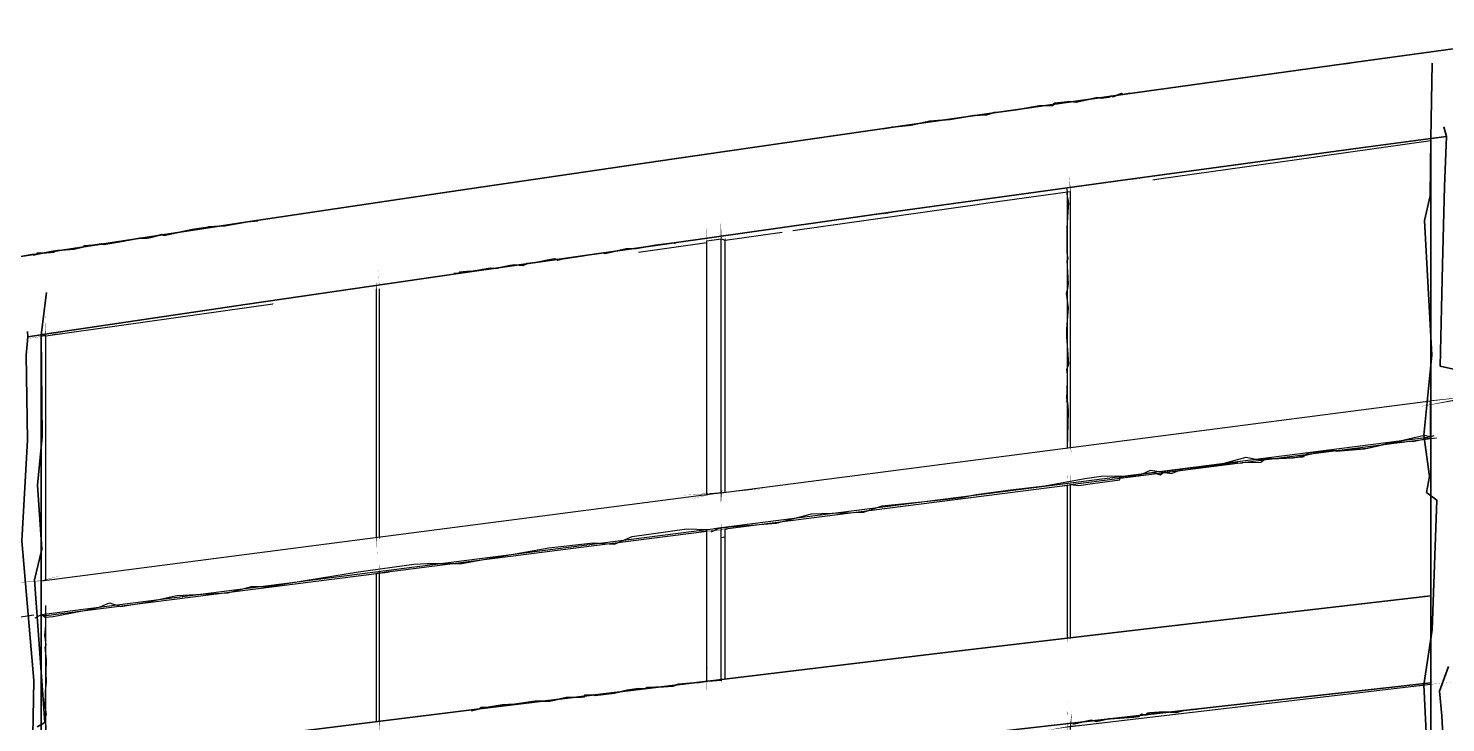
# Model space of a CAD drawing. Header units: inches. Extents: x -877 to 882, y -418 to 410.
# Drawn here: x -125.1 to 60.5, y 245.9 to 336.8 of the extents above; entities that cross this region are included whole.
import ezdxf

# ---------------------------------------------------------------- set-up
doc = ezdxf.new("R2010")
doc.units = ezdxf.units.IN
doc.header["$LTSCALE"] = 0.5
doc.header["$MEASUREMENT"] = 0
doc.layers.get('0').update_dxf_attribs({"lineweight": 18})
for name, color, linetype, lineweight in [('A-Glaz-Curt', 52, 'Continuous', 35), ('A-Glaz-Curt-Unit', 51, 'Continuous', 25), ('A-Wall', 113, 'Continuous', 35)]:
    doc.layers.add(name, color=color, linetype=linetype, lineweight=lineweight)

# ---------------------------------------------------------------- blocks, each defined once
blk = doc.blocks.new('*U12')
at = {"color": 7, "linetype": 'Continuous', "lineweight": -3}
for p, q in [((43.98, 320.08), (58.53, 322.14)), ((22.9, 317.11), (43.46, 320.01)), ((43.46, 320.01), (43.98, 320.08)), ((22.11, 317), (22.9, 317.11)), ((-0.86, 313.76), (0.24, 313.91)), ((0.24, 313.91), (10.95, 315.42)), ((10.95, 315.42), (11.34, 315.48)), ((11.34, 315.48), (11.34, 315.48)), ((-45.22, 307.5), (-36.27, 308.76)), ((-36.27, 309), (-34.38, 309.27)), ((-34.38, 309.27), (-34.11, 309.18)), ((-34.08, 309.17), (-33.86, 309.1)), ((-33.86, 281.4), (-33.86, 309.1)), ((-33.86, 309.1), (-33.86, 309.1)), ((-33.86, 309.1), (-33.86, 309.1)), ((-33.86, 276.08), (-33.86, 281.4)), ((-35.31, 271.31), (-34.38, 271.43)), ((-35.31, 271.31), (-35.31, 271.31)), ((-33.86, 254.47), (-33.86, 271.28)), ((-33.86, 271.28), (-33.86, 271.28)), ((-33.86, 251.61), (-33.86, 254.47))]:
    blk.add_line(p, q, dxfattribs=at)
at = {"layer": 'A-Glaz-Curt', "color": 143, "linetype": 'Continuous', "lineweight": 35}
for p, q in [((48.7, 332.4), (79.96, 336.68)), ((18.2, 328.15), (48.7, 332.4)), ((-11.55, 323.93), (18.2, 328.15)), ((-40.56, 319.74), (-11.55, 323.93)), ((18.2, 316.93), (48.7, 321.07)), ((48.7, 321.07), (58.53, 322.38)), ((58.53, 322.39), (60.57, 322.66)), ((58.53, -241.6), (58.53, 322.39)), ((-68.84, 315.59), (-40.56, 319.74)), ((-96.4, 311.48), (-68.84, 315.59)), ((-11.55, 312.82), (18.2, 316.93)), ((-40.56, 308.75), (-11.55, 312.82)), ((-123.25, 307.4), (-96.4, 311.48)), ((-68.84, 304.71), (-40.56, 308.75)), ((-149.4, 303.35), (-123.25, 307.4)), ((-96.4, 300.7), (-68.84, 304.71)), ((-123.25, 296.73), (-96.4, 300.7)), ((-125.17, 296.44), (-123.44, 296.7)), ((-123.44, 296.7), (-123.25, 296.73)), ((-123.44, -232.62), (-123.44, 296.7)), ((-123.44, 296.7), (-122.83, 296.54)), ((26.15, 258.74), (58.53, 262.48)), ((58.53, 251.12), (58.53, 262.48)), ((58.53, 262.48), (58.53, 262.48)), ((-5.4, 255.03), (26.15, 258.74)), ((-36.12, 251.34), (-5.4, 255.03)), ((-66.02, 247.69), (-36.12, 251.34)), ((26.15, 247.49), (58.53, 251.12)), ((58.53, 251.12), (58.53, 251.12)), ((-95.12, 244.07), (-66.02, 247.69)), ((-5.4, 243.9), (26.15, 247.49))]:
    blk.add_line(p, q, dxfattribs=at)
at = {"layer": 'A-Glaz-Curt-Unit', "color": 141, "linetype": 'Continuous', "lineweight": 25}
for p, q in [((-25, 310.35), (-0.86, 313.76)), ((-33.86, 309.1), (-26.4, 310.15)), ((-122.83, 296.55), (-93.11, 300.74)), ((-122.83, 264.55), (-122.83, 296.55)), ((11.34, 277.06), (58.53, 283.09)), ((-33.86, 271.28), (10.95, 277.01)), ((-79.14, 265.49), (-36.27, 270.97)), ((-122.83, 259.9), (-79.51, 265.44)), ((-122.83, 240.56), (-122.83, 259.9)), ((11.34, 245.39), (58.53, 250.91))]:
    blk.add_line(p, q, dxfattribs=at)
at = {"layer": 'A-Glaz-Curt-Unit', "color": 143, "linetype": 'Continuous', "lineweight": 25}
for p, q in [((10.95, 281.89), (10.95, 315.42)), ((11.34, 281.94), (11.34, 315.48)), ((-36.27, 275.77), (-36.27, 309)), ((-34.38, 276.01), (-34.38, 309.27)), ((-34.11, 309.18), (-33.86, 309.1)), ((-79.51, 270.17), (-79.51, 302.66)), ((-79.14, 270.21), (-79.14, 302.71)), ((-34.38, 276.01), (58.48, 288.04)), ((58.48, 283.31), (58.48, 288.04)), ((58.48, 288.04), (58.53, 288.03)), ((-34.38, 271.43), (58.48, 283.31)), ((58.48, 283.31), (58.53, 283.29)), ((10.95, 277.01), (11.34, 277.06)), ((10.95, 256.95), (10.95, 277.01)), ((11.34, 257), (11.34, 277.06)), ((-123.37, 264.48), (-35.31, 275.89)), ((-35.31, 275.89), (-34.38, 276.01)), ((-123.37, 260.04), (-36.27, 271.18)), ((-36.27, 251.32), (-36.27, 271.18)), ((-35.31, 271.31), (-34.38, 271.43)), ((-34.38, 251.55), (-34.38, 271.43)), ((-34.38, 270.14), (-33.86, 270.21)), ((-79.51, 265.44), (-79.14, 265.49)), ((-79.51, 246.01), (-79.51, 265.44)), ((-79.14, 246.06), (-79.14, 265.49)), ((-123.37, 260.04), (-123.37, 264.48)), ((-123.37, 260.04), (-122.83, 259.9))]:
    blk.add_line(p, q, dxfattribs=at)
blk = doc.blocks.new('New Napkin Sketch')
at = {"layer": 'A-Wall', "color": 7, "linetype": 'Continuous', "lineweight": -3}
for p, q in [((43.98, 320.08), (58.53, 322.14)), ((43.46, 320.01), (43.98, 320.08)), ((22.11, 317), (22.9, 317.11)), ((-0.86, 313.76), (0.24, 313.91)), ((0.24, 313.91), (10.95, 315.42)), ((10.95, 315.42), (11.34, 315.48)), ((11.34, 315.48), (11.34, 315.48)), ((-45.22, 307.5), (-36.27, 308.76)), ((-36.27, 309), (-34.38, 309.27)), ((-34.38, 309.27), (-34.11, 309.18)), ((-34.08, 309.17), (-33.86, 309.1)), ((-33.86, 309.1), (-33.86, 309.1)), ((-33.86, 309.1), (-33.86, 309.1)), ((-33.86, 276.08), (-33.86, 281.4)), ((-35.31, 271.31), (-34.38, 271.43)), ((-35.31, 271.31), (-35.31, 271.31)), ((-33.86, 254.47), (-33.86, 271.28)), ((-33.86, 271.28), (-33.86, 271.28)), ((-33.86, 251.61), (-33.86, 254.47))]:
    blk.add_line(p, q, dxfattribs=at)
at = {"layer": 'A-Wall', "color": 143, "linetype": 'Continuous', "lineweight": 35}
for p, q in [((48.7, 321.07), (58.53, 322.38)), ((58.53, 322.39), (60.57, 322.66)), ((-125.17, 296.44), (-123.44, 296.7)), ((-123.44, 296.7), (-123.25, 296.73)), ((-123.44, 296.7), (-122.83, 296.54)), ((58.53, 251.12), (58.53, 262.48)), ((58.53, 262.48), (58.53, 262.48)), ((58.53, 251.12), (58.53, 251.12))]:
    blk.add_line(p, q, dxfattribs=at)
at = {"layer": 'A-Wall', "color": 141, "linetype": 'Continuous', "lineweight": 25}
blk.add_line((-33.86, 309.1), (-26.4, 310.15), dxfattribs=at)
at = {"layer": 'A-Wall', "color": 143, "linetype": 'Continuous', "lineweight": 25}
for p, q in [((-34.11, 309.18), (-33.86, 309.1)), ((58.48, 283.31), (58.48, 288.04)), ((58.48, 288.04), (58.53, 288.03)), ((58.48, 283.31), (58.53, 283.29)), ((10.95, 277.01), (11.34, 277.06)), ((-35.31, 275.89), (-34.38, 276.01)), ((-35.31, 271.31), (-34.38, 271.43)), ((-34.38, 270.14), (-33.86, 270.21)), ((-79.51, 265.44), (-79.14, 265.49)), ((-123.37, 260.04), (-123.37, 264.48)), ((-123.37, 260.04), (-122.83, 259.9))]:
    blk.add_line(p, q, dxfattribs=at)
at = {"layer": 'A-Wall', "color": 143, "linetype": 'Continuous', "lineweight": 35, "extrusion": (0, 0, -1)}
for points in [[(-47.86, 332.2, 0, 0.0983, 0), (-48.7, 332.4, 0.0983, 0, 0), (-51.17, 332.64, 0, 0, 0), (-51.22, 332.65, 0, 0, 0), (-53.36, 333.14, 0, 0, 0), (-56.18, 333.31, 0, 0, 0), (-59.11, 333.94, 0, 0, 0), (-61.21, 334.08, 0, 0, 0), (-61.24, 334.22, 0, 0, 0), (-63.27, 334.26, 0, 0, 0), (-66.12, 334.93, 0, 0, 0), (-67.72, 334.9, 0, 0, 0), (-67.92, 335.03, 0, 0, 0), (-70.7, 335.4, 0, 0, 0), (-72.77, 335.81, 0, 0, 0), (-74.75, 335.94, 0, 0, 0), (-77.78, 336.46, 0, 0.139, 0), (-79.96, 336.68, 0.139, 0, 0), (-80.01, 336.83, 0, 0, 0)], [(-17.03, 327.97, 0, 0.115, 0), (-18.2, 328.15, 0.115, 0, 0), (-18.79, 328.25, 0, 0, 0), (-21.14, 328.62, 0, 0, 0), (-22.25, 328.72, 0, 0, 0), (-24.13, 329.03, 0, 0, 0), (-25.75, 329.11, 0, 0, 0), (-26.6, 329.29, 0, 0, 0), (-27.81, 329.44, 0, 0, 0), (-28.13, 329.68, 0, 0, 0), (-28.93, 329.62, 0, 0, 0), (-31.11, 330.03, 0, 0, 0), (-31.72, 329.96, 0, 0, 0), (-32.81, 330.22, 0, 0, 0), (-33.45, 330.33, 0, 0, 0), (-36.47, 330.68, 0, 0, 0), (-38.92, 330.92, 0, 0, 0), (-41.4, 331.27, 0, 0, 0), (-41.92, 331.51, 0, 0, 0), (-44.33, 331.88, 0, 0, 0), (-47.06, 332.02, 0, 0.11, 0), (-48.7, 332.4, 0.11, 0, 0), (-49.62, 332.61, 0, 0, 0)], [(43.19, 319.46, 0, 0.0437, 0), (40.56, 319.74, 0.0437, 0, 0), (38.82, 320.1, 0, 0, 0), (38.4, 320.12, 0, 0, 0), (36.59, 320.18, 0, 0, 0), (36.09, 320.39, 0, 0, 0), (33.58, 320.69, 0, 0, 0), (31.91, 320.92, 0, 0, 0), (30.59, 321.07, 0, 0, 0), (27.91, 321.54, 0, 0, 0), (26.04, 321.74, 0, 0, 0), (23.75, 322.24, 0, 0, 0), (22.02, 322.41, 0, 0, 0), (20.1, 322.81, 0, 0, 0), (19.32, 322.83, 0, 0, 0), (18.3, 322.82, 0, 0, 0), (17.93, 323.11, 0, 0, 0), (15.99, 323.2, 0, 0, 0), (13.33, 323.55, 0, 0.146, 0), (11.55, 323.93, 0.146, 0, 0), (9.74, 324.29, 0, 0, 0)], [(-16.5, 316.62, 0, 0.075, 0), (-18.2, 316.93, 0.075, 0, 0), (-20.77, 317.15, 0, 0, 0), (-23.18, 317.61, 0, 0, 0), (-25.25, 317.86, 0, 0, 0), (-27.14, 318.07, 0, 0, 0), (-29.19, 318.33, 0, 0, 0), (-30.73, 318.75, 0, 0, 0), (-31.92, 318.89, 0, 0, 0), (-34.49, 319.24, 0, 0, 0), (-36.11, 319.41, 0, 0, 0), (-37.54, 319.6, 0, 0, 0), (-37.81, 319.66, 0, 0, 0), (-40.65, 320.1, 0, 0, 0), (-43.49, 320.24, 0, 0, 0), (-44.48, 320.44, 0, 0, 0), (-44.68, 320.42, 0, 0, 0), (-46.93, 320.9, 0, 0.0253, 0), (-48.7, 321.07, 0.0253, 0, 0), (-51.5, 321.47, 0, 0, 0)], [(69.33, 315.46, 0, 0.0104, 0), (68.84, 315.59, 0.0104, 0, 0), (67.92, 315.62, 0, 0, 0), (66.26, 315.89, 0, 0, 0), (63.86, 316.42, 0, 0, 0), (63.12, 316.36, 0, 0, 0), (62.87, 316.59, 0, 0, 0), (62.15, 316.66, 0, 0, 0), (61.42, 316.76, 0, 0, 0), (59.8, 316.93, 0, 0, 0), (57.14, 317.22, 0, 0, 0), (55.3, 317.53, 0, 0, 0), (53.84, 317.85, 0, 0, 0), (53.14, 317.84, 0, 0, 0), (50.74, 318.18, 0, 0, 0), (49.08, 318.61, 0, 0, 0), (47.49, 318.82, 0, 0, 0), (45.22, 319.07, 0, 0, 0), (42.4, 319.4, 0, 0, 0), (41.66, 319.63, 0, 0, 0), (41.36, 319.51, 0, 0, 0), (40.9, 319.62, 0, 0.0443, 0), (40.56, 319.74, 0.0443, 0, 0), (40.31, 319.86, 0, 0, 0)], [(98.16, 311.13, 0, 0.0697, 0), (96.4, 311.48, 0.0697, 0, 0), (93.96, 311.87, 0, 0, 0), (93.37, 311.93, 0, 0, 0), (91.4, 312.09, 0, 0, 0), (90.34, 312.28, 0, 0, 0), (89.18, 312.47, 0, 0, 0), (86.86, 312.8, 0, 0, 0), (85.21, 313.13, 0, 0, 0), (85.03, 313.1, 0, 0, 0), (82.5, 313.54, 0, 0, 0), (80.04, 314.02, 0, 0, 0), (78.8, 314.05, 0, 0, 0), (77.56, 314.2, 0, 0, 0), (75.54, 314.56, 0, 0, 0), (74.46, 314.82, 0, 0, 0), (73.72, 314.76, 0, 0, 0), (72.4, 315.06, 0, 0, 0), (70.07, 315.31, 0, 0, 0), (69.33, 315.47, 0, 0.0124, 0), (68.84, 315.59, 0.0124, 0, 0), (67.15, 315.94, 0, 0, 0)], [(14.14, 312.38, 0, 0.0519, 0), (11.55, 312.82, 0.0519, 0, 0), (9.78, 313.11, 0, 0, 0), (8.77, 313.24, 0, 0, 0), (7.17, 313.33, 0, 0, 0), (5.09, 313.62, 0, 0, 0), (2.66, 314.15, 0, 0, 0), (2.51, 313.99, 0, 0, 0), (2.14, 314.02, 0, 0, 0), (1.32, 314.12, 0, 0, 0), (-1.31, 314.47, 0, 0, 0), (-2.32, 314.76, 0, 0, 0), (-4.35, 314.89, 0, 0, 0), (-4.36, 315.03, 0, 0, 0), (-5.73, 315.16, 0, 0, 0), (-7.86, 315.55, 0, 0, 0), (-9.83, 315.87, 0, 0, 0), (-11.7, 316.03, 0, 0, 0), (-12.76, 316.24, 0, 0, 0), (-13.23, 316.29, 0, 0, 0), (-13.99, 316.41, 0, 0, 0), (-15.27, 316.38, 0, 0, 0), (-17.74, 316.91, 0, 0.0225, 0), (-18.2, 316.93, 0.0225, 0, 0), (-18.78, 316.99, 0, 0, 0)], [(40.92, 308.76, 0, 0.0312, 0), (40.56, 308.75, 0.0312, 0, 0), (38.24, 309.08, 0, 0, 0), (37.72, 309.17, 0, 0, 0), (36.48, 309.44, 0, 0, 0), (35.41, 309.54, 0, 0, 0), (33.41, 309.85, 0, 0, 0), (31.74, 309.9, 0, 0, 0), (31.19, 310.21, 0, 0, 0), (30.03, 310.22, 0, 0, 0), (27.2, 310.63, 0, 0, 0), (25.32, 310.85, 0, 0, 0), (24.02, 311.18, 0, 0, 0), (21.2, 311.34, 0, 0, 0), (18.66, 311.94, 0, 0, 0), (16.99, 311.99, 0, 0, 0), (16.77, 312.13, 0, 0, 0), (15.91, 312.33, 0, 0, 0), (15.65, 312.26, 0, 0, 0), (13.39, 312.42, 0, 0.111, 0), (11.55, 312.82, 0.111, 0, 0), (9.36, 313.25, 0, 0, 0)], [(97.73, 300.52, 0, 0.0889, 0), (96.4, 300.7, 0.0889, 0, 0), (93.72, 301.06, 0, 0, 0), (91.22, 301.49, 0, 0, 0), (90.28, 301.61, 0, 0, 0), (88.74, 301.83, 0, 0, 0), (88.29, 301.79, 0, 0, 0), (87.59, 301.9, 0, 0, 0), (86.28, 302.05, 0, 0, 0), (84.97, 302.34, 0, 0, 0), (84.21, 302.58, 0, 0, 0), (83.2, 302.55, 0, 0, 0), (81.05, 302.99, 0, 0, 0), (79.7, 303.13, 0, 0, 0), (79.45, 303.26, 0, 0, 0), (78.42, 303.35, 0, 0, 0), (77.48, 303.51, 0, 0, 0), (75.48, 303.88, 0, 0, 0), (73.37, 304.12, 0, 0, 0), (72.06, 304.34, 0, 0, 0), (69.9, 304.48, 0, 0.0164, 0), (68.84, 304.71, 0.0164, 0, 0), (66.48, 305.07, 0, 0, 0)], [(124.81, 296.56, 0, 0.0179, 0), (123.25, 296.73, 0.0179, 0, 0), (122.13, 296.8, 0, 0, 0), (120.83, 296.98, 0, 0, 0), (118.38, 297.38, 0, 0, 0), (117.84, 297.65, 0, 0, 0), (115.24, 297.82, 0, 0, 0), (113.41, 298.23, 0, 0, 0), (111.32, 298.54, 0, 0, 0), (109.09, 298.88, 0, 0, 0), (106.49, 299.26, 0, 0, 0), (105.85, 299.32, 0, 0, 0), (105.84, 299.38, 0, 0, 0), (104.32, 299.55, 0, 0, 0), (104.28, 299.45, 0, 0, 0), (103.92, 299.59, 0, 0, 0), (103.11, 299.84, 0, 0, 0), (101, 300.14, 0, 0, 0), (100.19, 300.24, 0, 0, 0), (98.96, 300.37, 0, 0, 0), (98.33, 300.48, 0, 0, 0), (96.59, 300.67, 0, 0.069, 0), (96.4, 300.7, 0.069, 0, 0), (93.94, 300.97, 0, 0, 0)], [(-22.95, 258.47, 0, 0.0365, 0), (-26.15, 258.74, 0.0365, 0, 0), (-29.34, 259.21, 0, 0, 0), (-31.84, 259.35, 0, 0, 0), (-34.03, 259.68, 0, 0, 0), (-34.49, 259.59, 0, 0, 0), (-35.1, 259.68, 0, 0, 0), (-35.14, 259.82, 0, 0, 0), (-36.06, 260.01, 0, 0, 0), (-38.51, 260.13, 0, 0, 0), (-40.66, 260.36, 0, 0, 0), (-41.45, 260.65, 0, 0, 0), (-43.31, 260.57, 0, 0, 0), (-46.04, 260.95, 0, 0, 0), (-48.19, 261.36, 0, 0, 0), (-50.22, 261.64, 0, 0, 0), (-51.2, 261.74, 0, 0, 0), (-52.9, 261.95, 0, 0, 0), (-54.49, 262.02, 0, 0, 0), (-57.47, 262.49, 0, 0.145, 0), (-58.53, 262.48, 0.145, 0, 0), (-58.62, 262.38, 0, 0, 0)], [(6.42, 254.8, 0, 0.0482, 0), (5.4, 255.03, 0.0482, 0, 0), (5.05, 255, 0, 0, 0), (4.56, 255.19, 0, 0, 0), (1.52, 255.34, 0, 0, 0), (1.1, 255.44, 0, 0, 0), (0.32, 255.57, 0, 0, 0), (-2.8, 255.88, 0, 0, 0), (-3.37, 256.02, 0, 0, 0), (-5.84, 256.26, 0, 0, 0), (-7.37, 256.67, 0, 0, 0), (-7.78, 256.68, 0, 0, 0), (-10.55, 257.05, 0, 0, 0), (-11.65, 257.1, 0, 0, 0), (-12.92, 257.24, 0, 0, 0), (-13.62, 257.36, 0, 0, 0), (-16.32, 257.56, 0, 0, 0), (-18.81, 257.74, 0, 0, 0), (-21, 258.03, 0, 0, 0), (-23.34, 258.34, 0, 0, 0), (-24.98, 258.49, 0, 0.13, 0), (-26.15, 258.74, 0.13, 0, 0), (-28.21, 259.01, 0, 0, 0)], [(38.14, 251.17, 0, 0.146, 0), (36.12, 251.34, 0.146, 0, 0), (35.64, 251.45, 0, 0, 0), (35.54, 251.35, 0, 0, 0), (33.5, 251.6, 0, 0, 0), (31.92, 251.99, 0, 0, 0), (31.03, 252.01, 0, 0, 0), (28.68, 252.14, 0, 0, 0), (25.95, 252.56, 0, 0, 0), (25.89, 252.51, 0, 0, 0), (23.29, 252.87, 0, 0, 0), (20.77, 253.21, 0, 0, 0), (18.42, 253.43, 0, 0, 0), (15.81, 253.63, 0, 0, 0), (14.15, 254.08, 0, 0, 0), (11.72, 254.28, 0, 0, 0), (9.02, 254.45, 0, 0, 0), (7.13, 254.79, 0, 0, 0), (5.61, 254.86, 0, 0.0991, 0), (5.4, 255.03, 0.0991, 0, 0), (3.7, 255.24, 0, 0, 0)], [(-23.01, 247.13, 0, 0.0799, 0), (-26.15, 247.49, 0.0799, 0, 0), (-27.57, 247.76, 0, 0, 0), (-27.94, 247.56, 0, 0, 0), (-30.89, 247.92, 0, 0, 0), (-32.21, 248.24, 0, 0, 0), (-32.35, 248.22, 0, 0, 0), (-32.66, 248.11, 0, 0, 0), (-35.04, 248.64, 0, 0, 0), (-35.13, 248.52, 0, 0, 0), (-37.49, 248.66, 0, 0, 0), (-39.24, 249.02, 0, 0, 0), (-41.64, 249.15, 0, 0, 0), (-44.77, 249.44, 0, 0, 0), (-46.21, 249.89, 0, 0, 0), (-48.52, 249.88, 0, 0, 0), (-48.93, 250.11, 0, 0, 0), (-50.68, 250.11, 0, 0, 0), (-52.96, 250.59, 0, 0, 0), (-55.25, 250.69, 0, 0, 0), (-56.89, 251.09, 0, 0, 0), (-58.47, 251.02, 0, 0.0162, 0), (-58.53, 251.12, 0.0162, 0, 0), (-58.88, 251.3, 0, 0, 0)], [(95.93, 244.1, 0, 0.0774, 0), (95.12, 244.07, 0.0774, 0, 0), (93.3, 244.4, 0, 0, 0), (91.02, 244.72, 0, 0, 0), (89.7, 244.84, 0, 0, 0), (89.63, 244.7, 0, 0, 0), (86.78, 245.03, 0, 0, 0), (85.35, 245.37, 0, 0, 0), (83.31, 245.63, 0, 0, 0), (80.93, 245.88, 0, 0, 0), (79.81, 245.93, 0, 0, 0), (77.23, 246.4, 0, 0, 0), (75.2, 246.66, 0, 0, 0), (75.02, 246.67, 0, 0, 0), (73.67, 246.62, 0, 0, 0), (73.5, 246.83, 0, 0, 0), (71.84, 247.03, 0, 0, 0), (70.6, 247.1, 0, 0, 0), (68.55, 247.34, 0, 0, 0), (67.86, 247.37, 0, 0.0137, 0), (66.02, 247.69, 0.0137, 0, 0), (64.2, 248.05, 0, 0, 0)]]:
    blk.add_lwpolyline(points, format="xyseb", dxfattribs=at)
for points in [[(-58.54, 232.07), (-57.63, 250.86), (-58.7, 258.05), (-59.33, 275.03), (-57.97, 276.05), (-58.36, 278.13), (-57.61, 283.54), (-58.68, 294.02), (-57.68, 311.66), (-58.46, 314.91), (-58.53, 322.39), (-58.71, 332.29)], [(12.05, 323.88), (11.55, 323.93), (9.53, 324.14), (7.09, 324.68), (4.42, 324.88), (3.13, 325.09), (1.32, 325.41), (-0.34, 325.49), (-1.37, 325.79), (-1.62, 325.82), (-4.54, 326.21), (-7.25, 326.67), (-9.02, 326.72), (-9.22, 327.01), (-10.14, 327.11), (-11.32, 327.23), (-12.1, 327.16), (-14.87, 327.76), (-15.39, 327.69), (-16.36, 327.82), (-16.36, 327.82), (-16.74, 327.98), (-16.91, 327.84), (-18.04, 328.28), (-18.2, 328.15), (-19.13, 328.32)], [(-61.47, 183.47), (-59.65, 192.05), (-60.19, 201.76), (-60.42, 218.11), (-60.68, 221.71), (-60.24, 232.48), (-60.16, 234.26), (-60.37, 239.33), (-59.98, 246.8), (-59.65, 250.01), (-60.85, 253.22)], [(-61.49, 292.17), (-59.74, 292.59), (-60.06, 305.84), (-60.33, 316.1), (-60.57, 322.66), (-60.24, 323.91)], [(124.46, 307.14), (123.25, 307.4), (122.13, 307.6), (121.27, 307.71), (119.11, 307.9), (117.85, 308.2), (117.78, 308.35), (116.69, 308.45), (115.55, 308.59), (115.42, 308.56), (115.21, 308.5), (113.11, 308.88), (110.55, 309.33), (109.55, 309.36), (109.11, 309.45), (108.3, 309.64), (107.65, 309.84), (107.4, 309.73), (107.38, 309.7), (105.49, 310.1), (103.64, 310.46), (101.55, 310.8), (101.46, 310.82), (99.37, 310.95), (96.9, 311.4), (96.4, 311.48), (95.07, 311.61)], [(69.4, 304.7), (68.84, 304.71), (68.64, 304.88), (67.21, 305.04), (67.09, 305), (66.9, 305.01), (64.58, 305.43), (63.89, 305.38), (62.08, 305.75), (61.42, 305.85), (60.37, 305.78), (59.8, 306.04), (58.66, 306.18), (56.95, 306.52), (56.16, 306.62), (55.78, 306.45), (55.09, 306.62), (52.41, 307.05), (51.94, 307.14), (49.8, 307.44), (49.58, 307.34), (46.85, 307.97), (45.5, 307.99), (43.01, 308.41), (40.56, 308.75), (40.36, 308.66)], [(126.56, 306.86), (124.65, 307.19), (124.02, 307.21), (123.95, 307.39), (123.34, 307.36), (123.25, 307.4), (121.69, 307.53)], [(123.95, 245.33), (122.96, 245.92), (124.31, 264.59), (123.33, 268.61), (123.91, 277.01), (123.31, 283.31), (123.44, 296.7), (122.73, 302.22)], [(125.34, 99.44), (124.75, 105.56), (126.04, 113.51), (125.37, 114.19), (125.14, 118.83), (124.31, 123.41), (124.52, 129.41), (125.23, 130.67), (126.12, 140.92), (124.55, 154.5), (125.69, 170.01), (126.04, 187.85), (124.71, 206.65), (124.72, 224), (124.7, 234.64), (124.41, 251.39), (125.95, 269.68), (125.24, 282.88), (125.38, 294.04), (125.17, 296.44), (125.21, 297.1)], [(67.08, 247.45), (66.02, 247.69), (65.83, 247.85), (65.17, 247.89), (63.01, 248.21), (61.47, 248.32), (58.75, 248.7), (56.87, 248.69), (56.61, 248.76), (54.7, 249.17), (52.7, 249.24), (52.28, 249.28), (52.27, 249.47), (51.16, 249.51), (50.91, 249.43), (48.37, 249.76), (46.72, 250.16), (45.21, 250.35), (44.38, 250.3), (44.08, 250.49), (41.95, 250.57), (40.71, 250.66), (39.98, 250.93), (37.96, 251.11), (37.28, 251.15), (36.12, 251.34), (34.31, 251.45)], [(-11.66, 245.7), (-14.07, 246.19), (-14.75, 246.04), (-16.34, 246.4), (-17.17, 246.42), (-19.63, 246.61), (-20.3, 246.69), (-20.66, 246.98), (-21.23, 246.88), (-21.42, 247.11), (-21.75, 247.15), (-23.55, 247.3), (-25.16, 247.23), (-26.15, 247.49), (-27.91, 247.66)]]:
    blk.add_lwpolyline(points, dxfattribs=at)
at = {"layer": 'A-Wall', "color": 7, "linetype": 'Continuous', "lineweight": -3, "extrusion": (0, 0, -1)}
for points in [[(-22.6, 317.05, 0, 0.0234, 0), (-22.9, 317.11, 0.0234, 0, 0), (-23.06, 317.24, 0, 0, 0), (-23.09, 317.06, 0, 0, 0), (-24.71, 317.28, 0, 0, 0), (-26.11, 317.55, 0, 0, 0), (-26.3, 317.61, 0, 0, 0), (-27.38, 317.84, 0, 0, 0), (-29.25, 317.97, 0, 0, 0), (-31.12, 318.26, 0, 0, 0), (-32.55, 318.52, 0, 0, 0), (-33.72, 318.64, 0, 0, 0), (-34.18, 318.68, 0, 0, 0), (-35.67, 318.94, 0, 0, 0), (-36.56, 319.09, 0, 0, 0), (-37.17, 319.13, 0, 0, 0), (-38.22, 319.35, 0, 0, 0), (-38.33, 319.2, 0, 0, 0), (-38.43, 319.29, 0, 0, 0), (-38.96, 319.46, 0, 0, 0), (-40.93, 319.65, 0, 0, 0), (-42.47, 319.8, 0, 0, 0), (-43.38, 319.95, 0, 0.0849, 0), (-43.46, 320.01, 0.0849, 0, 0), (-44, 320.1, 0, 0, 0)], [(33.95, 278.82, 0, 0.0419, 0), (33.86, 281.4, 0.0419, 0, 0), (33.8, 281.58, 0, 0, 0), (33.72, 282.32, 0, 0, 0), (33.75, 283.37, 0, 0, 0), (33.85, 283.41, 0, 0, 0), (33.79, 285.8, 0, 0, 0), (33.9, 286.32, 0, 0, 0), (33.91, 287.2, 0, 0, 0), (33.78, 288.74, 0, 0, 0), (33.74, 289.72, 0, 0, 0), (33.9, 291.05, 0, 0, 0), (33.83, 292.06, 0, 0, 0), (33.98, 294.03, 0, 0, 0), (33.8, 296.72, 0, 0, 0), (33.77, 299.36, 0, 0, 0), (33.81, 299.55, 0, 0, 0), (34, 300.54, 0, 0, 0), (33.9, 303.17, 0, 0, 0), (33.91, 305.66, 0, 0, 0), (33.84, 307.14, 0, 0.0784, 0), (33.86, 309.1, 0.0784, 0, 0), (33.8, 309.48, 0, 0, 0)]]:
    blk.add_lwpolyline(points, format="xyseb", dxfattribs=at)
at = {"layer": 'A-Wall', "color": 143, "linetype": 'Continuous', "lineweight": 25, "extrusion": (0, 0, -1)}
for points in [[(-11.5, 281.05, 0, 0.0612, 0), (-11.34, 281.94, 0.0612, 0, 0), (-11.4, 284.29, 0, 0, 0), (-11.2, 285.14, 0, 0, 0), (-11.49, 286.71, 0, 0, 0), (-11.3, 287.97, 0, 0, 0), (-11.31, 289.43, 0, 0, 0), (-11.39, 289.93, 0, 0, 0), (-11.35, 292.74, 0, 0, 0), (-11.35, 294.65, 0, 0, 0), (-11.42, 297.88, 0, 0, 0), (-11.39, 299.21, 0, 0, 0), (-11.29, 301.33, 0, 0, 0), (-11.3, 303.07, 0, 0, 0), (-11.33, 303.27, 0, 0, 0), (-11.37, 303.96, 0, 0, 0), (-11.21, 304.27, 0, 0, 0), (-11.47, 305.2, 0, 0, 0), (-11.28, 305.69, 0, 0, 0), (-11.25, 308.78, 0, 0, 0), (-11.32, 311.5, 0, 0, 0), (-11.23, 312.48, 0, 0, 0), (-11.29, 314.1, 0, 0.0943, 0), (-11.34, 315.48, 0.0943, 0, 0), (-11.18, 317.69, 0, 0, 0)], [(-57.09, 287.28, 0, 0.323, 0), (-66.8, 289.06, 0.323, 0, 0), (-70.54, 289.42, 0, 0, 0), (-73.27, 289.43, 0, 0, 0), (-88.65, 290.7, 0, 0, 0), (-99.23, 292.86, 0, 0, 0), (-116.26, 295.66, 0, 0, 0), (-132.7, 296.9, 0, 0, 0), (-140.77, 298.35, 0, 0, 0), (-159.32, 299.55, 0, 0, 0), (-169.4, 300.07, 0, 0, 0), (-183.18, 301.89, 0, 0, 0), (-188.64, 303.34, 0, 0, 0), (-190.28, 303.79, 0, 0, 0), (-209.12, 305.52, 0, 0, 0), (-212.21, 306.51, 0, 0, 0), (-222.8, 307.55, 0, 0, 0), (-226.99, 308.23, 0, 0, 0), (-244.13, 310.54, 0, 0, 0), (-249.88, 310.18, 0, 0, 0), (-264.8, 312.39, 0, 0, 0), (-276.82, 312.81, 0, 0.196, 0), (-279.93, 313.73, 0.196, 0, 0), (-293.61, 315.29, 0, 0, 0)], [(36.36, 274.15, 0, 0.0016, 0), (36.27, 275.77, 0.0016, 0, 0), (36.12, 279.02, 0, 0, 0), (36.39, 280.77, 0, 0, 0), (36.34, 281.9, 0, 0, 0), (36.18, 284.86, 0, 0, 0), (36.36, 287.28, 0, 0, 0), (36.13, 288.08, 0, 0, 0), (36.42, 288.92, 0, 0, 0), (36.17, 291.49, 0, 0, 0), (36.42, 294.32, 0, 0, 0), (36.36, 295.38, 0, 0, 0), (36.19, 296.76, 0, 0, 0), (36.27, 299.04, 0, 0, 0), (36.16, 299.4, 0, 0, 0), (36.22, 301.94, 0, 0, 0), (36.17, 304.14, 0, 0, 0), (36.4, 305.66, 0, 0, 0), (36.26, 308.8, 0, 0.0503, 0), (36.27, 309, 0.0503, 0, 0), (36.28, 311.28, 0, 0, 0)], [(34.43, 274.45, 0, 0.153, 0), (34.38, 276.01, 0.153, 0, 0), (34.23, 276.38, 0, 0, 0), (34.28, 278.86, 0, 0, 0), (34.42, 280.4, 0, 0, 0), (34.26, 282.04, 0, 0, 0), (34.28, 285.34, 0, 0, 0), (34.25, 287.03, 0, 0, 0), (34.3, 287.93, 0, 0, 0), (34.34, 288.91, 0, 0, 0), (34.54, 290.88, 0, 0, 0), (34.27, 293.62, 0, 0, 0), (34.45, 294.71, 0, 0, 0), (34.34, 295.37, 0, 0, 0), (34.23, 297.97, 0, 0, 0), (34.42, 299.56, 0, 0, 0), (34.41, 300.12, 0, 0, 0), (34.5, 302.38, 0, 0, 0), (34.47, 305.24, 0, 0, 0), (34.37, 306.42, 0, 0, 0), (34.51, 308.35, 0, 0.126, 0), (34.38, 309.27, 0.126, 0, 0), (34.45, 311.46, 0, 0, 0)], [(79.16, 269.81, 0, 0.135, 0), (79.14, 270.21, 0.135, 0, 0), (79.23, 272.46, 0, 0, 0), (79.15, 273.32, 0, 0, 0), (79.04, 273.45, 0, 0, 0), (79.05, 274.75, 0, 0, 0), (79, 276.86, 0, 0, 0), (79, 277.13, 0, 0, 0), (79.26, 280.11, 0, 0, 0), (79.04, 281.15, 0, 0, 0), (79.24, 284.33, 0, 0, 0), (79.03, 284.65, 0, 0, 0), (79.06, 287.17, 0, 0, 0), (79.01, 288.13, 0, 0, 0), (79.08, 289.4, 0, 0, 0), (79.21, 292.06, 0, 0, 0), (79.11, 294.59, 0, 0, 0), (79.12, 296.13, 0, 0, 0), (79.07, 297.88, 0, 0, 0), (79.24, 299.08, 0, 0, 0), (79.25, 302.25, 0, 0.0198, 0), (79.14, 302.71, 0.0198, 0, 0), (79.29, 305.66, 0, 0, 0)], [(79.43, 267.96, 0, 0.0774, 0), (79.51, 270.17, 0.0774, 0, 0), (79.48, 273.24, 0, 0, 0), (79.35, 274.69, 0, 0, 0), (79.61, 277.76, 0, 0, 0), (79.59, 280.3, 0, 0, 0), (79.35, 283.2, 0, 0, 0), (79.59, 284.43, 0, 0, 0), (79.37, 286.53, 0, 0, 0), (79.43, 287.46, 0, 0, 0), (79.34, 289.98, 0, 0, 0), (79.56, 290.78, 0, 0, 0), (79.39, 293.05, 0, 0, 0), (79.61, 295.11, 0, 0, 0), (79.52, 296.2, 0, 0, 0), (79.6, 297.01, 0, 0, 0), (79.47, 299.22, 0, 0, 0), (79.5, 301.86, 0, 0.131, 0), (79.51, 302.66, 0.131, 0, 0), (79.47, 303.58, 0, 0, 0)], [(39.62, 275.65, 0, 0.0969, 0), (34.38, 276.01, 0.0969, 0, 0), (28.31, 276.58, 0, 0, 0), (21.37, 277.44, 0, 0, 0), (13.75, 278.31, 0, 0, 0), (13.11, 278.52, 0, 0, 0), (8.73, 279.14, 0, 0, 0), (3.47, 279.61, 0, 0, 0), (-1.65, 280.9, 0, 0, 0), (-9.03, 281.86, 0, 0, 0), (-12.54, 282.56, 0, 0, 0), (-13.94, 282.15, 0, 0, 0), (-16.72, 282.47, 0, 0, 0), (-20.16, 283.15, 0, 0, 0), (-21.89, 283.21, 0, 0, 0), (-22.49, 283.25, 0, 0, 0), (-26.54, 283.84, 0, 0, 0), (-34.71, 284.81, 0, 0, 0), (-42.12, 286.22, 0, 0, 0), (-44.57, 286.55, 0, 0, 0), (-52.09, 287.62, 0, 0, 0), (-57.35, 288.04, 0, 0, 0), (-58.09, 287.9, 0, 0.115, 0), (-58.48, 288.04, 0.115, 0, 0), (-67.21, 288.98, 0, 0, 0)], [(-10.93, 256.18, 0, 0.0824, 0), (-10.95, 256.95, 0.0824, 0, 0), (-10.93, 257.81, 0, 0, 0), (-10.97, 258.3, 0, 0, 0), (-10.94, 259.05, 0, 0, 0), (-11.02, 260.66, 0, 0, 0), (-10.93, 260.86, 0, 0, 0), (-10.86, 262.03, 0, 0, 0), (-11.02, 262.34, 0, 0, 0), (-10.93, 263.01, 0, 0, 0), (-10.92, 264.85, 0, 0, 0), (-10.92, 266.05, 0, 0, 0), (-11, 266.89, 0, 0, 0), (-10.98, 268.59, 0, 0, 0), (-10.97, 269.54, 0, 0, 0), (-10.98, 270.79, 0, 0, 0), (-10.94, 271.15, 0, 0, 0), (-11.02, 272.53, 0, 0, 0), (-10.95, 274.24, 0, 0, 0), (-11.05, 275.92, 0, 0, 0), (-10.88, 276.37, 0, 0, 0), (-10.88, 276.95, 0, 0.0544, 0), (-10.95, 277.01, 0.0544, 0, 0), (-11.01, 278.4, 0, 0, 0)], [(-11.35, 256.77, 0, 0.0164, 0), (-11.34, 257, 0.0164, 0, 0), (-11.33, 257.1, 0, 0, 0), (-11.44, 257.21, 0, 0, 0), (-11.34, 258.48, 0, 0, 0), (-11.4, 260.02, 0, 0, 0), (-11.3, 260.28, 0, 0, 0), (-11.42, 260.59, 0, 0, 0), (-11.35, 261.19, 0, 0, 0), (-11.37, 262.75, 0, 0, 0), (-11.3, 264.66, 0, 0, 0), (-11.31, 265.64, 0, 0, 0), (-11.4, 266.13, 0, 0, 0), (-11.35, 267.15, 0, 0, 0), (-11.31, 267.93, 0, 0, 0), (-11.31, 269.92, 0, 0, 0), (-11.25, 270.24, 0, 0, 0), (-11.27, 271.89, 0, 0, 0), (-11.37, 272.03, 0, 0, 0), (-11.27, 273.45, 0, 0, 0), (-11.28, 274.97, 0, 0, 0), (-11.29, 275.57, 0, 0, 0), (-11.25, 276.06, 0, 0.0566, 0), (-11.34, 277.06, 0.0566, 0, 0), (-11.29, 278.58, 0, 0, 0)], [(132.22, 263.74, 0, 0.0643, 0), (123.37, 264.48, 0.0643, 0, 0), (120.77, 265.16, 0, 0, 0), (120.57, 264.61, 0, 0, 0), (116.26, 265.12, 0, 0, 0), (110.89, 266.25, 0, 0, 0), (108.74, 266.28, 0, 0, 0), (102.2, 267.39, 0, 0, 0), (101.75, 267.01, 0, 0, 0), (98.87, 267.22, 0, 0, 0), (92.59, 268.59, 0, 0, 0), (89.92, 268.55, 0, 0, 0), (81.37, 269.5, 0, 0, 0), (73.81, 270.94, 0, 0, 0), (67.04, 271.75, 0, 0, 0), (64.04, 271.82, 0, 0, 0), (61.6, 272.6, 0, 0, 0), (57.16, 272.92, 0, 0, 0), (53.5, 273.82, 0, 0, 0), (45.45, 274.77, 0, 0, 0), (39.25, 275.76, 0, 0, 0), (38.99, 275.04, 0, 0.0495, 0), (35.31, 275.89, 0.0495, 0, 0), (35.13, 275.93, 0, 0, 0)], [(36.26, 249.69, 0, 0.037, 0), (36.27, 251.32, 0.037, 0, 0), (36.17, 253.2, 0, 0, 0), (36.35, 254.23, 0, 0, 0), (36.17, 254.94, 0, 0, 0), (36.22, 256.77, 0, 0, 0), (36.32, 257.63, 0, 0, 0), (36.36, 258.96, 0, 0, 0), (36.22, 259.42, 0, 0, 0), (36.32, 259.64, 0, 0, 0), (36.17, 260.93, 0, 0, 0), (36.25, 261.8, 0, 0, 0), (36.3, 261.96, 0, 0, 0), (36.26, 262.84, 0, 0, 0), (36.19, 263.2, 0, 0, 0), (36.21, 263.79, 0, 0, 0), (36.18, 264.5, 0, 0, 0), (36.34, 265.47, 0, 0, 0), (36.24, 266.28, 0, 0, 0), (36.17, 267.09, 0, 0, 0), (36.33, 268.89, 0, 0, 0), (36.36, 270.05, 0, 0.00625, 0), (36.27, 271.18, 0.00625, 0, 0), (36.2, 272.15, 0, 0, 0)], [(34.42, 250.7, 0, 0.017, 0), (34.38, 251.55, 0.017, 0, 0), (34.28, 252.24, 0, 0, 0), (34.37, 253.6, 0, 0, 0), (34.36, 253.67, 0, 0, 0), (34.47, 254.46, 0, 0, 0), (34.48, 256.13, 0, 0, 0), (34.35, 256.43, 0, 0, 0), (34.47, 257.77, 0, 0, 0), (34.42, 258.12, 0, 0, 0), (34.4, 258.22, 0, 0, 0), (34.41, 259.35, 0, 0, 0), (34.35, 260.31, 0, 0, 0), (34.36, 260.8, 0, 0, 0), (34.31, 261.07, 0, 0, 0), (34.46, 262.48, 0, 0, 0), (34.37, 264.45, 0, 0, 0), (34.45, 265.1, 0, 0, 0), (34.44, 266.4, 0, 0, 0), (34.32, 266.91, 0, 0, 0), (34.34, 268.84, 0, 0, 0), (34.34, 270.25, 0, 0, 0), (34.43, 271.38, 0, 0.0716, 0), (34.38, 271.43, 0.0716, 0, 0), (34.39, 271.97, 0, 0, 0)], [(79.47, 245.92, 0, 0.0202, 0), (79.51, 246.01, 0.0202, 0, 0), (79.45, 247.46, 0, 0, 0), (79.45, 248.72, 0, 0, 0), (79.46, 248.96, 0, 0, 0), (79.43, 250.18, 0, 0, 0), (79.43, 251.1, 0, 0, 0), (79.49, 251.34, 0, 0, 0), (79.54, 253.03, 0, 0, 0), (79.47, 254.57, 0, 0, 0), (79.55, 255.33, 0, 0, 0), (79.54, 257.15, 0, 0, 0), (79.45, 258.45, 0, 0, 0), (79.55, 260.32, 0, 0, 0), (79.45, 260.87, 0, 0, 0), (79.48, 262.14, 0, 0, 0), (79.51, 263.29, 0, 0, 0), (79.52, 263.99, 0, 0, 0), (79.54, 264.87, 0, 0.0743, 0), (79.51, 265.44, 0.0743, 0, 0), (79.51, 265.81, 0, 0, 0)], [(79.14, 244.42, 0, 0.0956, 0), (79.14, 246.06, 0.0956, 0, 0), (79.17, 246.23, 0, 0, 0), (79.2, 246.67, 0, 0, 0), (79.22, 247.42, 0, 0, 0), (79.17, 248.27, 0, 0, 0), (79.16, 250.08, 0, 0, 0), (79.11, 251.29, 0, 0, 0), (79.13, 252.99, 0, 0, 0), (79.23, 253.04, 0, 0, 0), (79.18, 253.35, 0, 0, 0), (79.15, 254.82, 0, 0, 0), (79.16, 256.13, 0, 0, 0), (79.19, 256.51, 0, 0, 0), (79.05, 256.82, 0, 0, 0), (79.21, 257.64, 0, 0, 0), (79.12, 258.71, 0, 0, 0), (79.08, 260.03, 0, 0, 0), (79.06, 261.86, 0, 0, 0), (79.16, 262.02, 0, 0, 0), (79.18, 263.49, 0, 0, 0), (79.2, 264.89, 0, 0.0798, 0), (79.14, 265.49, 0.0798, 0, 0), (79.11, 266.94, 0, 0, 0)], [(-10.98, 202.6, 0, 0.155, 0), (-10.95, 204.02, 0.155, 0, 0), (-10.97, 204.39, 0, 0, 0), (-11.07, 206.36, 0, 0, 0), (-10.96, 209.32, 0, 0, 0), (-10.76, 211.52, 0, 0, 0), (-11.07, 214.2, 0, 0, 0), (-10.87, 216.22, 0, 0, 0), (-10.76, 218.66, 0, 0, 0), (-11.11, 220.74, 0, 0, 0), (-10.78, 223.01, 0, 0, 0), (-10.97, 226.28, 0, 0, 0), (-11.05, 227.71, 0, 0, 0), (-11.04, 230.42, 0, 0, 0), (-11.03, 233.42, 0, 0, 0), (-11.02, 236.15, 0, 0, 0), (-11.14, 238.02, 0, 0, 0), (-11.14, 241, 0, 0, 0), (-10.87, 242.2, 0, 0, 0), (-10.85, 243.14, 0, 0, 0), (-10.97, 244.32, 0, 0.0242, 0), (-10.95, 245.34, 0.0242, 0, 0), (-11.05, 248.97, 0, 0, 0)], [(-11.16, 201.11, 0, 0.169, 0), (-11.34, 204.06, 0.169, 0, 0), (-11.24, 206.21, 0, 0, 0), (-11.35, 208.24, 0, 0, 0), (-11.46, 212.24, 0, 0, 0), (-11.51, 214.81, 0, 0, 0), (-11.5, 217.19, 0, 0, 0), (-11.36, 221.04, 0, 0, 0), (-11.3, 223.65, 0, 0, 0), (-11.47, 225.71, 0, 0, 0), (-11.5, 225.72, 0, 0, 0), (-11.26, 226.28, 0, 0, 0), (-11.36, 228.46, 0, 0, 0), (-11.36, 232.43, 0, 0, 0), (-11.24, 235.45, 0, 0, 0), (-11.23, 236.35, 0, 0, 0), (-11.39, 237.17, 0, 0, 0), (-11.41, 240.35, 0, 0, 0), (-11.2, 241.75, 0, 0, 0), (-11.25, 243.15, 0, 0.159, 0), (-11.34, 245.39, 0.159, 0, 0), (-11.53, 247.39, 0, 0, 0)]]:
    blk.add_lwpolyline(points, format="xyseb", dxfattribs=at)
for points in [[(-10.84, 281.82), (-10.95, 281.89), (-11.05, 285.01), (-11.08, 286.73), (-10.98, 287.83), (-10.82, 288.03), (-10.99, 288.22), (-10.86, 288.26), (-10.96, 290.65), (-10.95, 291.48), (-10.89, 292.13), (-11.11, 292.87), (-11.02, 294.66), (-10.87, 296.47), (-10.87, 297.43), (-11.09, 300.23), (-10.84, 302.13), (-10.98, 302.74), (-11.07, 303.38), (-10.9, 306.44), (-11.03, 306.65), (-11.05, 306.68), (-10.91, 307.41), (-10.9, 310.67), (-11.04, 312.81), (-11.11, 313.94), (-10.92, 315.09), (-10.95, 315.42), (-10.86, 315.95)], [(35.69, 270.89), (34.38, 271.43), (27.21, 272), (22.55, 273.22), (15.74, 273.45), (13.33, 274.29), (5.2, 275.13), (2.94, 275.39), (1, 275.79), (-3.5, 276.39), (-7.97, 276.89), (-13.24, 277.87), (-15.36, 278.18), (-20.23, 278.2), (-21.83, 278.96), (-24.58, 278.5), (-26.08, 279.13), (-30.5, 279.61), (-34.34, 280.64), (-35.84, 280.36), (-40.5, 280.57), (-44.56, 281.45), (-50.28, 281.86), (-57.69, 283.53), (-58.48, 283.31), (-58.98, 283.52)], [(124.21, 259.62), (123.37, 260.04), (122.92, 259.69), (121.88, 259.79), (117.55, 260.62), (115.85, 261.03), (114.5, 261.59), (113.01, 261.1), (109.82, 261.63), (105.67, 262.53), (98.97, 262.88), (95.88, 263.7), (93.66, 263.73), (86.99, 264.79), (81.89, 265.66), (74.63, 266.63), (72.93, 266.72), (68.37, 266.75), (65.05, 267.34), (56.94, 268.79), (51.1, 269.45), (48.36, 269.28), (46.03, 270.26), (38.89, 271.26), (36.27, 271.18), (33.57, 271.5)], [(130.4, 259.09), (124.39, 260)]]:
    blk.add_lwpolyline(points, dxfattribs=at)
at = {"layer": 'A-Wall', "color": 141, "linetype": 'Continuous', "lineweight": 25, "extrusion": (0, 0, -1)}
for points in [[(25.04, 310.26, 0, 0.0884, 0), (25, 310.35, 0.0884, 0, 0), (24.71, 310.42, 0, 0, 0), (22.29, 310.63, 0, 0, 0), (21.67, 310.78, 0, 0, 0), (19.72, 311.22, 0, 0, 0), (17.42, 311.43, 0, 0, 0), (17.07, 311.44, 0, 0, 0), (15.38, 311.79, 0, 0, 0), (13.42, 312.03, 0, 0, 0), (11.96, 312.11, 0, 0, 0), (11.06, 312.43, 0, 0, 0), (10.79, 312.25, 0, 0, 0), (9.63, 312.58, 0, 0, 0), (8.19, 312.75, 0, 0, 0), (8.08, 312.78, 0, 0, 0), (6.64, 312.98, 0, 0, 0), (4.52, 313.28, 0, 0, 0), (3.01, 313.4, 0, 0, 0), (1.08, 313.81, 0, 0.00513, 0), (0.86, 313.76, 0.00513, 0, 0), (-1.46, 314.11, 0, 0, 0)], [(125.78, 296.1, 0, 0.0614, 0), (122.83, 296.55, 0.0614, 0, 0), (120.45, 297.02, 0, 0, 0), (119.29, 297.15, 0, 0, 0), (117.12, 297.24, 0, 0, 0), (116.45, 297.32, 0, 0, 0), (115.32, 297.73, 0, 0, 0), (114.34, 297.86, 0, 0, 0), (113.08, 297.97, 0, 0, 0), (110.89, 298.17, 0, 0, 0), (109.62, 298.3, 0, 0, 0), (107.44, 298.63, 0, 0, 0), (107.15, 298.91, 0, 0, 0), (105.6, 298.85, 0, 0, 0), (103.26, 299.41, 0, 0, 0), (102.28, 299.53, 0, 0, 0), (99.48, 299.75, 0, 0, 0), (99.02, 299.96, 0, 0, 0), (97.92, 300.05, 0, 0, 0), (95.89, 300.21, 0, 0, 0), (93.2, 300.8, 0, 0.0302, 0), (93.11, 300.74, 0.0302, 0, 0), (92.38, 300.71, 0, 0, 0)], [(122.68, 263.26, 0, 0.00358, 0), (122.83, 264.55, 0.00358, 0, 0), (122.8, 264.68, 0, 0, 0), (122.96, 266.31, 0, 0, 0), (122.71, 267.13, 0, 0, 0), (122.95, 269.34, 0, 0, 0), (122.76, 271.98, 0, 0, 0), (122.95, 272.05, 0, 0, 0), (122.97, 273.12, 0, 0, 0), (122.72, 275.31, 0, 0, 0), (122.73, 278.24, 0, 0, 0), (122.74, 281.18, 0, 0, 0), (122.71, 284.07, 0, 0, 0), (122.79, 284.19, 0, 0, 0), (122.72, 284.77, 0, 0, 0), (122.95, 287.68, 0, 0, 0), (122.86, 290.62, 0, 0, 0), (122.94, 293.42, 0, 0, 0), (122.76, 296.18, 0, 0.0839, 0), (122.83, 296.55, 0.0839, 0, 0), (122.91, 299.21, 0, 0, 0)], [(35.35, 271.09, 0, 0.0187, 0), (33.86, 271.28, 0.0187, 0, 0), (33.05, 271.59, 0, 0, 0), (31.32, 271.73, 0, 0, 0), (29.28, 272.06, 0, 0, 0), (28.35, 271.78, 0, 0, 0), (24.78, 272.3, 0, 0, 0), (21.18, 273.11, 0, 0, 0), (17.96, 273.46, 0, 0, 0), (14.02, 273.86, 0, 0, 0), (12.93, 273.81, 0, 0, 0), (10.88, 274.33, 0, 0, 0), (8.45, 274.6, 0, 0, 0), (4.03, 275.2, 0, 0, 0), (2.03, 275.53, 0, 0, 0), (-1.89, 275.64, 0, 0, 0), (-4.97, 276.26, 0, 0, 0), (-5.45, 276.19, 0, 0, 0), (-6.96, 276.54, 0, 0, 0), (-8.92, 276.61, 0, 0, 0), (-10.24, 276.95, 0, 0.101, 0), (-10.95, 277.01, 0.101, 0, 0), (-11.08, 276.95, 0, 0, 0)], [(81.02, 265.13, 0, 0.182, 0), (79.14, 265.49, 0.182, 0, 0), (77.84, 265.51, 0, 0, 0), (74.6, 266.09, 0, 0, 0), (72.45, 266.54, 0, 0, 0), (71.17, 266.61, 0, 0, 0), (66.9, 266.88, 0, 0, 0), (63.09, 267.49, 0, 0, 0), (62.86, 267.72, 0, 0, 0), (59.86, 268.1, 0, 0, 0), (56.55, 268.27, 0, 0, 0), (54.19, 268.55, 0, 0, 0), (51.64, 268.84, 0, 0, 0), (48.54, 269.24, 0, 0, 0), (46.26, 269.89, 0, 0, 0), (43.68, 269.82, 0, 0, 0), (42.69, 270.25, 0, 0, 0), (41.77, 270.25, 0, 0, 0), (39.64, 270.48, 0, 0, 0), (38.03, 270.96, 0, 0.0968, 0), (36.27, 270.97, 0.0968, 0, 0), (33.14, 271.23, 0, 0, 0)], [(123.42, 259.71, 0, 0.0205, 0), (122.83, 259.9, 0.0205, 0, 0), (121.23, 260.19, 0, 0, 0), (121.16, 260.05, 0, 0, 0), (119.05, 260.25, 0, 0, 0), (116.76, 260.87, 0, 0, 0), (115.2, 260.75, 0, 0, 0), (111.01, 261.25, 0, 0, 0), (108.73, 261.85, 0, 0, 0), (107.32, 261.94, 0, 0, 0), (102.99, 262.39, 0, 0, 0), (102.2, 262.38, 0, 0, 0), (102.06, 262.52, 0, 0, 0), (100.47, 262.84, 0, 0, 0), (99.31, 262.79, 0, 0, 0), (95.37, 263.48, 0, 0, 0), (91.18, 263.95, 0, 0, 0), (88.04, 264.17, 0, 0, 0), (84.41, 264.89, 0, 0, 0), (83.13, 264.95, 0, 0, 0), (81.16, 265.13, 0, 0, 0), (80.99, 265.07, 0, 0, 0), (79.75, 265.3, 0, 0.041, 0), (79.51, 265.44, 0.041, 0, 0), (76.3, 266.05, 0, 0, 0)], [(-8.32, 244.91, 0, 0.153, 0), (-11.34, 245.39, 0.153, 0, 0), (-14.69, 245.75, 0, 0, 0), (-17.85, 246.34, 0, 0, 0), (-19.13, 246.49, 0, 0, 0), (-22.89, 246.68, 0, 0, 0), (-25.49, 246.99, 0, 0, 0), (-29.39, 247.72, 0, 0, 0), (-32.83, 248.05, 0, 0, 0), (-35.3, 247.96, 0, 0, 0), (-39.13, 248.6, 0, 0, 0), (-40.82, 248.71, 0, 0, 0), (-42.41, 248.87, 0, 0, 0), (-45.83, 249.51, 0, 0, 0), (-45.94, 249.45, 0, 0, 0), (-48.6, 249.9, 0, 0, 0), (-50.47, 249.73, 0, 0, 0), (-53.93, 250.33, 0, 0, 0), (-55.98, 250.43, 0, 0.0259, 0), (-58.53, 250.91, 0.0259, 0, 0), (-62.73, 251.3, 0, 0, 0)]]:
    blk.add_lwpolyline(points, format="xyseb", dxfattribs=at)
for points in [[(-10.81, 276.96), (-11.34, 277.06), (-12.46, 276.96), (-14.23, 277.2), (-17.8, 277.71), (-17.78, 278.06), (-22.16, 278.66), (-23.07, 278.33), (-23.79, 278.81), (-27.42, 279.32), (-30.11, 279.55), (-32.71, 279.95), (-33.82, 279.89), (-33.83, 279.94), (-36.27, 280.02), (-36.96, 280.54), (-37.55, 280.47), (-40.47, 280.63), (-41.76, 280.71), (-42.45, 281.23), (-45.72, 281.59), (-46.19, 281.44), (-49.85, 281.76), (-53.45, 282.61), (-56.37, 282.76), (-58.15, 283.16), (-58.53, 283.09), (-59.26, 283.18)], [(122.77, 244.63), (122.83, 246.5), (122.87, 246.72), (122.75, 246.93), (122.92, 248.19), (122.85, 250), (122.75, 251.2), (122.77, 252.47), (122.73, 254.12), (122.9, 255.79), (122.79, 256.03), (122.85, 256.76), (122.93, 257.3), (122.84, 258.55), (122.83, 259.9), (122.81, 261.21)]]:
    blk.add_lwpolyline(points, dxfattribs=at)

msp = doc.modelspace()

# ---------------------------------------------------------------- block references
msp.add_blockref('New Napkin Sketch', (0, 0))
at = {"color": 7, "linetype": 'Continuous', "lineweight": -3}
msp.add_blockref('*U12', (0, 0), dxfattribs=at)

doc.saveas('drawing.dxf')
